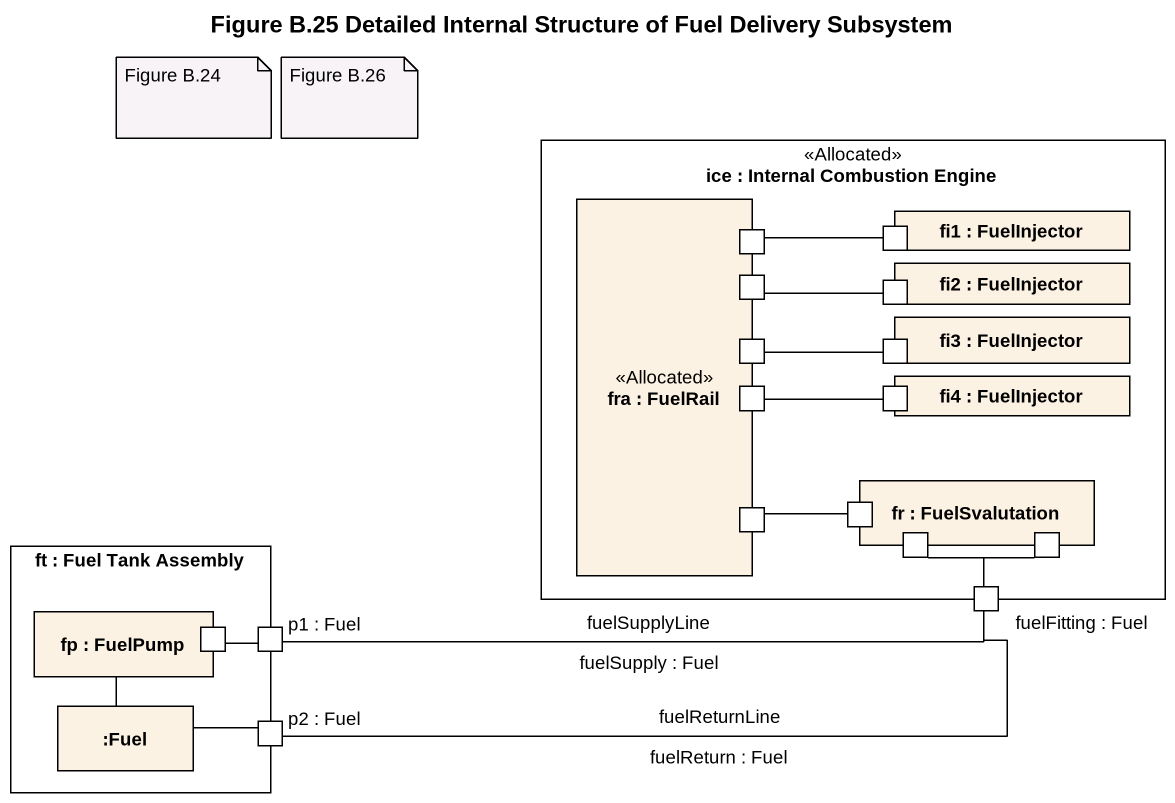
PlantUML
@startuml
title Figure B.25 Detailed Internal Structure of Fuel Delivery Subsystem
rectangle "ice : Internal Combustion Engine" as ice <<Allocated>> {
  rectangle "fra : FuelRail" as fra <<Allocated>> {
    port " " as port1
    port " " as port3
    port " " as port5
    port " " as port6
    port " " as port9
  }
  rectangle "fi1 : FuelInjector" as fi1 {
    port " " as port2
  }
  rectangle "fi2 : FuelInjector" as fi2 {
    port " " as port4
  }
  rectangle "fi3 : FuelInjector" as fi3 {
    port " " as port7
  }
  rectangle "fi4 : FuelInjector" as fi4 {
    port " " as port8
  }
  rectangle "fr : FuelSvalutation" as fr {
    port " " as port10
    port " " as port11
    port " " as port12
  }
  port "fuelFitting : Fuel" as fuelFitting_Fuel
}
rectangle "ft : Fuel Tank Assembly" as ft {
  rectangle "fp : FuelPump" as fp {
    port " " as port13
  }
  port "p1 : Fuel" as p1_Fuel
  rectangle ":Fuel" as Fuel
  port "p2 : Fuel" as p2_Fuel
}
port1 -right- port2
port3 -right- port4
port5 -right- port8
port6 -right- port7
port10 -left- port9
port13 -right- p1_Fuel
p1_Fuel -right- fuelFitting_Fuel : fuelSupplyLine\nfuelSupply : Fuel
fuelFitting_Fuel -up- port11
fuelFitting_Fuel -up- port12
fuelFitting_Fuel -left- p2_Fuel : fuelReturnLine\nfuelReturn : Fuel
Fuel -up- fp
p2_Fuel -left- Fuel
note as N1
  Figure B.24
end note
note as N2
  Figure B.26
end note
@enduml
